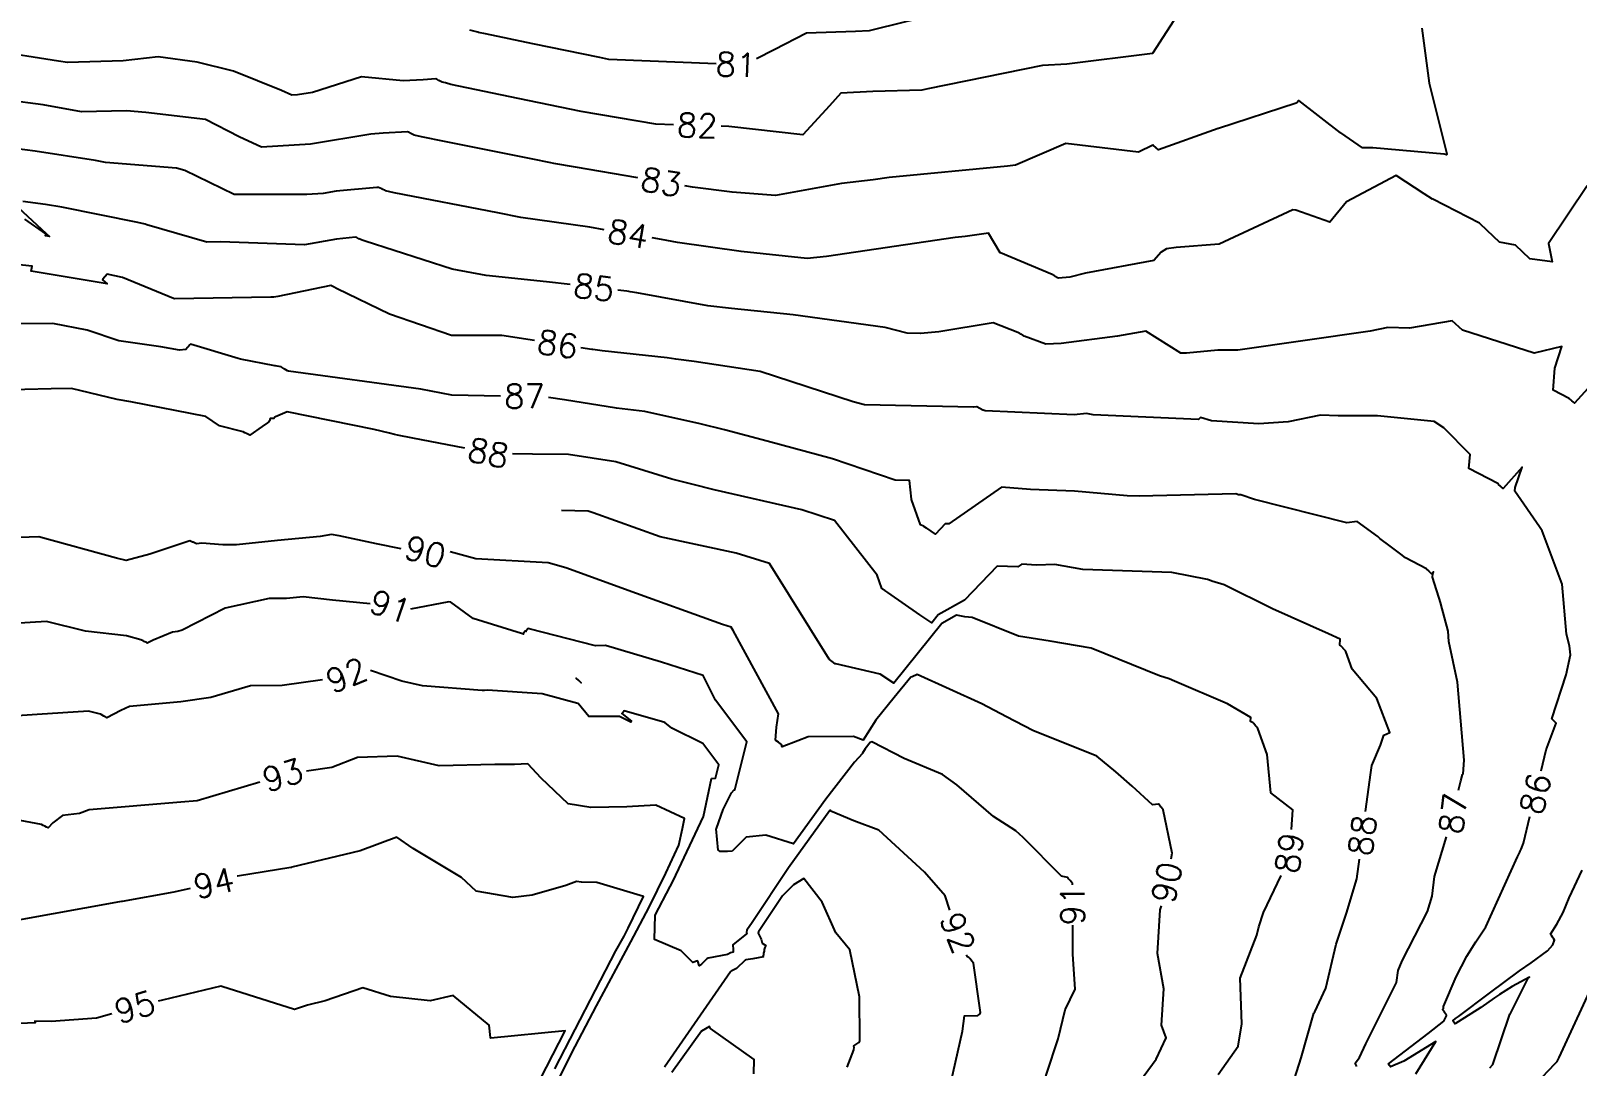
# Model space of a CAD drawing. Header units: metres. Extents: x 729358 to 732680, y 1423022 to 1426117.
# Drawn here: x 730247.6 to 730670.2, y 1424682.3 to 1424965.1 of the extents above; entities that cross this region are included whole.
import ezdxf

# ---------------------------------------------------------------- set-up
doc = ezdxf.new("R2010")
doc.units = ezdxf.units.M
doc.header["$MEASUREMENT"] = 0
for name, color, linetype in [('HR36 IE-Exi_Xref$0$CONTOUR', 8, 'Continuous'), ('HR36 IE-Exi_Xref$0$CONTOURINDEX', 10, 'Continuous'), ('HR36 IE-Exi_Xref$0$CONTOURTEXT', 7, 'Continuous')]:
    doc.layers.add(name, color=color, linetype=linetype)
doc.styles.add('HR36 IE-Exi_Xref$0$5mm', font='simplex', dxfattribs={"height": 5})

msp = doc.modelspace()

# ---------------------------------------------------------------- linework, layer by layer
at = {"layer": 'HR36 IE-Exi_Xref$0$CONTOUR', "flags": 128}
for points, elevation in [([(730575.42, 1425007.44), (730576.15, 1425005.97), (730576.4, 1425005.42), (730576.05, 1425005.15), (730575.28, 1425004.49), (730570.48, 1425001.51), (730568.81, 1424999.53), (730558.75, 1424992.52), (730548.43, 1424984.71), (730547.36, 1424983.88), (730542.55, 1424975.17), (730542.24, 1424974.69), (730542.24, 1424974.69), (730541.4, 1424974.59), (730507.94, 1424972.79), (730506.5, 1424972.5), (730496.65, 1424970.1), (730478.57, 1424965.64), (730476.72, 1424965.19), (730472.94, 1424964.95), (730459.56, 1424964.5), (730450.76, 1424960), (730445.9, 1424957.55)], 81), ([(730434.88, 1424956.16), (730405.59, 1424957.35), (730403.08, 1424957.87), (730384.83, 1424961.64), (730371.9, 1424964.33), (730369.93, 1424964.74), (730369.77, 1424964.78), (730367.53, 1424965.36)], 81), ([(730627.78, 1424965.93), (730629.73, 1424950.9), (730634.58, 1424931.59), (730634.61, 1424931.5), (730634.62, 1424931.38), (730634.49, 1424931.28), (730634.49, 1424931.28), (730633.87, 1424931.44), (730614.39, 1424933.17), (730614.36, 1424933.18), (730611.55, 1424933.24), (730605.59, 1424937.31), (730605.57, 1424937.31), (730605.56, 1424937.32), (730594.18, 1424946.1), (730593.62, 1424945.45), (730593.44, 1424945.37), (730572.17, 1424938.45), (730572.14, 1424938.45), (730555.81, 1424932.69), (730555.2, 1424933.19), (730555.04, 1424933.33), (730554.42, 1424933.83), (730554.26, 1424933.96), (730550.32, 1424932.01), (730530.49, 1424934.34), (730516.67, 1424928.5), (730514.55, 1424928.21), (730482.17, 1424925.09), (730477.77, 1424924.44), (730469.19, 1424923.48), (730451.07, 1424920.18), (730439.24, 1424921.07), (730428.47, 1424922.42), (730426.35, 1424922.78)], 83), ([(730413.45, 1424925), (730396.49, 1424927.92), (730390.52, 1424928.93), (730389.7, 1424929.1), (730384.31, 1424930.22), (730360.23, 1424935.05), (730354.79, 1424936.11), (730354.35, 1424936.21), (730352.36, 1424936.65), (730352.15, 1424936.76), (730351.47, 1424937.11), (730350.79, 1424937.47), (730350.58, 1424937.57), (730343.85, 1424937.19), (730340.56, 1424936.89), (730324.01, 1424934.21), (730310.63, 1424933.4), (730304.54, 1424936.17), (730295.3, 1424940.93), (730279, 1424942.88), (730273.75, 1424943.3), (730261.43, 1424943.05), (730250.92, 1424944.97), (730241.17, 1424946.18)], 83), ([(730244.16, 1424916.89), (730251.81, 1424909.81), (730252.7, 1424909), (730251.6, 1424909.18), (730251.72, 1424909.66), (730245.98, 1424913.7)], 85), ([(730395, 1424895.84), (730388.55, 1424896.6), (730372.02, 1424898.33), (730362.74, 1424900.09), (730338.98, 1424907.66), (730338.12, 1424907.93), (730337.55, 1424908.23), (730337.22, 1424908.38), (730336.65, 1424908.68), (730336.33, 1424908.83), (730331.17, 1424908.21), (730331.16, 1424908.21), (730322.39, 1424906.68), (730299.41, 1424907.51), (730295.67, 1424907.45), (730279.33, 1424912.14), (730278.88, 1424912.33), (730276.88, 1424912.78), (730256.09, 1424917.03), (730251.61, 1424917.71), (730245.41, 1424918.53)], 85), ([(730676.85, 1424871.57), (730669.49, 1424863.41), (730669.23, 1424863.67), (730668.75, 1424864.08), (730668.48, 1424864.34), (730668, 1424864.75), (730663.64, 1424867.01), (730664.11, 1424872.96), (730666.05, 1424878.89), (730658.44, 1424877.1), (730638.85, 1424883.38), (730636.02, 1424885.97), (730624.36, 1424883.89), (730618.48, 1424884.08), (730613.66, 1424883.08), (730577.5, 1424877.94), (730572.03, 1424877.95), (730563.42, 1424877.09), (730561.86, 1424877.1), (730552.33, 1424883.15), (730544.58, 1424881.74), (730529.2, 1424879.73), (730525.03, 1424879.6), (730519.08, 1424881.78), (730518.77, 1424881.96), (730518.21, 1424882.27), (730517.91, 1424882.46), (730517.35, 1424882.77), (730510.59, 1424885.43), (730495.79, 1424882.91), (730490.7, 1424882.46), (730490.7, 1424882.46), (730487.11, 1424882.54), (730481.09, 1424884.08), (730455.96, 1424887.58), (730439.06, 1424889.29), (730432.62, 1424889.99), (730413.25, 1424893.54), (730411.41, 1424893.87), (730411.05, 1424893.93), (730410.44, 1424894.02), (730408.01, 1424894.3)], 85), ([(730375.99, 1424865.37), (730362.64, 1424865.66), (730354.18, 1424867.31), (730318.03, 1424872.19), (730317.71, 1424872.29), (730317.7, 1424872.3), (730316.86, 1424872.83), (730316.86, 1424872.83), (730316.02, 1424873.37), (730315.94, 1424873.35), (730314.48, 1424873.61), (730314.25, 1424873.65), (730304.88, 1424875.44), (730304.27, 1424875.67), (730304.27, 1424875.67), (730291.21, 1424879.58), (730291.03, 1424879.38), (730290.57, 1424878.82), (730290.38, 1424878.61), (730289.92, 1424878.06), (730288.19, 1424877.94), (730283.12, 1424878.87), (730271.66, 1424880.49), (730262.99, 1424883.37), (730253.6, 1424885.17), (730239.81, 1424885.12)], 87), ([(730637.82, 1424757.74), (730638.43, 1424760.23), (730638.88, 1424762.03), (730639.08, 1424762.16), (730639.29, 1424765.93), (730637.55, 1424787.25), (730635.12, 1424798.3), (730634.94, 1424801.18), (730632.98, 1424808.62), (730632.94, 1424808.73), (730630.64, 1424815.87), (730630.74, 1424816.83), (730630.91, 1424817.32), (730630.45, 1424816.81), (730629.75, 1424817.49), (730629.73, 1424817.51), (730629.03, 1424818.19), (730629.01, 1424818.21), (730623.33, 1424821.15), (730621.99, 1424822.16), (730619.08, 1424824.41), (730616.26, 1424826.43), (730615.81, 1424826.89), (730615.71, 1424827.03), (730610.12, 1424831.07), (730607.28, 1424830.77), (730582.01, 1424837.12), (730578.28, 1424838.37), (730577.65, 1424838.41), (730576.9, 1424838.66), (730550.54, 1424838.01), (730547.26, 1424838.15), (730532.87, 1424839.43), (730520.85, 1424839.89), (730512.89, 1424840.48), (730498.52, 1424830.46), (730497.56, 1424830.49), (730497.51, 1424830.47), (730494.8, 1424827.66), (730492.5, 1424829.26), (730492.4, 1424829.33), (730491.63, 1424829.74), (730491.52, 1424829.82), (730490.75, 1424830.23), (730488.3, 1424837.16), (730488.29, 1424837.19), (730487.71, 1424842.3), (730483.81, 1424842.39), (730466.71, 1424848.27), (730448.81, 1424853.08), (730437.2, 1424856.11), (730430.5, 1424857.77), (730415.43, 1424861.17), (730407.67, 1424862.09), (730393.47, 1424864.35), (730389.09, 1424865.02)], 87), ([(730592.15, 1424746.97), (730592.5, 1424752.33), (730586.46, 1424756.97), (730585.52, 1424767.41), (730582.98, 1424774.58), (730582.5, 1424775.14), (730582.33, 1424775.33), (730581.84, 1424775.9), (730581.67, 1424776.09), (730580.96, 1424776.47), (730581.01, 1424777.59), (730574.61, 1424781.26), (730560.15, 1424787.47), (730558.73, 1424788.16), (730556.11, 1424788.99), (730537.4, 1424796.54), (730526.18, 1424798.46), (730517.53, 1424799.75), (730504.91, 1424804.9), (730502.86, 1424805.11), (730500.6, 1424805.54), (730496.56, 1424803.29), (730483.45, 1424786.97), (730479.72, 1424789.37), (730467.64, 1424792.22), (730467.52, 1424792.25), (730467.52, 1424792.25), (730467.47, 1424792.27), (730467.46, 1424792.27), (730467.45, 1424792.26), (730467.45, 1424792.26), (730466.64, 1424792.86), (730466.64, 1424792.86), (730465.83, 1424793.45), (730465.84, 1424793.46), (730465.82, 1424793.48), (730465.8, 1424793.54), (730449.46, 1424819.61), (730440.37, 1424822.49), (730419.59, 1424826.89), (730401.25, 1424833.47), (730399.87, 1424833.96), (730392.6, 1424834.1)], 89), ([(730340.34, 1424808.66), (730330.01, 1424809.59), (730322.04, 1424810.57), (730317.49, 1424810.08), (730312.69, 1424810.08), (730300.69, 1424807.46), (730288.91, 1424801.43), (730287.76, 1424801.09), (730286.32, 1424800.88), (730280.99, 1424798.66), (730279.41, 1424797.88), (730279.17, 1424798.01), (730278.53, 1424798.35), (730278.29, 1424798.48), (730277.65, 1424798.82), (730273.72, 1424799.84), (730262.55, 1424801.15), (730251.87, 1424803.75), (730235.47, 1424802.77)], 91), ([(730532.26, 1424731.81), (730532.26, 1424732.25), (730532.03, 1424732.54), (730531.63, 1424733.03), (730531.24, 1424733.52), (730531.01, 1424733.81), (730529.69, 1424734.1), (730529.32, 1424734.18), (730518.83, 1424744.8), (730516.83, 1424746.59), (730510.74, 1424750.55), (730500.65, 1424759.16), (730496.73, 1424762), (730486.25, 1424766.35), (730477.41, 1424770.89), (730477, 1424770.69), (730475.65, 1424769.01), (730474.87, 1424767.79), (730474.87, 1424767.78), (730474.86, 1424767.77), (730472.72, 1424765.34), (730464.87, 1424755.27), (730464.84, 1424755.23), (730456.07, 1424743.08), (730448.49, 1424745.45), (730443.14, 1424744.89), (730439.39, 1424741.12), (730439.27, 1424741.08), (730437.99, 1424740.94), (730437.89, 1424740.94), (730436.99, 1424740.96), (730436.88, 1424740.96), (730435.98, 1424740.98), (730435.5, 1424741.29), (730435.46, 1424741.35), (730434.92, 1424747.11), (730434.95, 1424747.24), (730436.83, 1424752.4), (730439.07, 1424756.96), (730439.08, 1424757), (730439.83, 1424757.77), (730439.98, 1424757.77), (730443.27, 1424770.9), (730434.72, 1424782.29), (730431.33, 1424789.03), (730419.95, 1424792.71), (730404.68, 1424797.21), (730404.67, 1424797.21), (730401.89, 1424797.18), (730383.75, 1424801.8), (730383.56, 1424801.89), (730383.55, 1424801.87), (730382.92, 1424801.13), (730382.93, 1424801.1), (730382.75, 1424801.27), (730382.11, 1424800.52), (730382.27, 1424800.37), (730381.96, 1424800.45), (730381.7, 1424800.47), (730368.51, 1424804.6), (730362.37, 1424809.1), (730361.81, 1424809.13), (730351.38, 1424807.18)], 91), ([(730387.14, 1424669.51), (730396.39, 1424687.67), (730402.19, 1424698.81), (730411.6, 1424716.25), (730411.61, 1424716.25), (730416.61, 1424725.72), (730421.12, 1424735.02), (730421.13, 1424735.08), (730424.74, 1424742.65), (730425.68, 1424747.24), (730426.2, 1424749.94), (730418.44, 1424753.61), (730410.52, 1424753.16), (730400.63, 1424753.02), (730394.49, 1424754), (730387.06, 1424760.99), (730383.4, 1424764.92), (730379.8, 1424764.68), (730374.43, 1424764.68), (730359.15, 1424764.32), (730347.72, 1424767.01), (730336.9, 1424766.6), (730329.85, 1424763.88), (730322.97, 1424762.89)], 93), ([(730310.18, 1424759.94), (730293.07, 1424754.77), (730288.6, 1424754.39), (730263.55, 1424752.31), (730260.88, 1424751.35), (730256.26, 1424750.81), (730253.64, 1424748.77), (730252.3, 1424747.39), (730251.87, 1424747.62), (730251.42, 1424747.87), (730250.99, 1424748.1), (730250.54, 1424748.34), (730244.63, 1424749.38)], 93), ([(730609.97, 1424682.23), (730609.51, 1424683.09), (730610.69, 1424684.66), (730612.43, 1424688.39), (730620.8, 1424705.12), (730621.26, 1424708.4), (730622.38, 1424711.04), (730629.31, 1424724.56), (730630.55, 1424728.71), (730631.26, 1424734.14), (730634.48, 1424744.97)], 87), ([(730572.12, 1424680), (730577.59, 1424687.74), (730578.54, 1424693.9), (730578.11, 1424706.37), (730582.7, 1424718.11), (730583.22, 1424720.35), (730584.53, 1424724.27), (730589.29, 1424734.38)], 89), ([(730646.38, 1424681.87), (730647.21, 1424682.75), (730651.86, 1424696.47), (730651.87, 1424696.5), (730656.87, 1424706.38), (730657.22, 1424706.63), (730652.48, 1424704.07), (730648.98, 1424701.87), (730647.63, 1424700.99), (730647.6, 1424700.97), (730643.93, 1424698.37), (730637.69, 1424694.43), (730637.69, 1424694.43), (730636.94, 1424693.97), (730636.77, 1424693.9), (730636.76, 1424693.91), (730636.75, 1424693.93), (730636.48, 1424694.33), (730636.21, 1424694.72), (730637.01, 1424695.33), (730637.01, 1424695.33), (730637.82, 1424695.91), (730646.22, 1424702.22), (730646.22, 1424702.22), (730654.49, 1424708.31), (730657.66, 1424710.5), (730657.67, 1424710.51), (730662.09, 1424713.82), (730663.59, 1424715.5), (730664.06, 1424716.75), (730663.75, 1424717.2), (730663.49, 1424717.56), (730663.18, 1424718.02), (730662.92, 1424718.38), (730664.64, 1424721.11), (730666.36, 1424724.33), (730668.02, 1424728.26), (730671.58, 1424735.85)], 85), ([(730470.68, 1424682), (730472.52, 1424686.81), (730472.61, 1424687.48), (730472.47, 1424687.81), (730472.51, 1424687.84), (730473.3, 1424688.37), (730473.33, 1424688.41), (730473.91, 1424688.8), (730474.07, 1424689), (730474.13, 1424689.1), (730474.13, 1424689.15), (730474.13, 1424689.23), (730474.2, 1424689.58), (730474.08, 1424701.26), (730471.43, 1424714.09), (730467.59, 1424718.71), (730463.89, 1424727.08), (730458.83, 1424733.61), (730455.99, 1424731.82), (730453.01, 1424728.88), (730446.46, 1424719.04), (730446.44, 1424718.93), (730446.38, 1424718.74), (730446.4, 1424718.64), (730447.2, 1424717.03), (730447.51, 1424715.9), (730448.44, 1424715.26), (730448.2, 1424714.73), (730448.03, 1424714.17), (730448, 1424713.75), (730447.82, 1424713.18), (730447.79, 1424712.76), (730447.66, 1424712.36), (730447.81, 1424712.15), (730444.91, 1424711.59), (730443.02, 1424711.38), (730442.89, 1424711.31), (730442.88, 1424711.3), (730442.79, 1424711.27), (730440.45, 1424709.03), (730438.97, 1424708.22), (730438.89, 1424708.15), (730438.83, 1424708.09), (730420.81, 1424682)], 93), ([(730479.92, 1424575.63), (730488.94, 1424593.32), (730484.1, 1424598.48), (730486.91, 1424599.63), (730499.64, 1424616.96), (730500.92, 1424620.07), (730504.22, 1424624.64), (730504.32, 1424624.8), (730505.69, 1424628.44), (730504.47, 1424632.74), (730505, 1424633), (730505.35, 1424633.23), (730505.69, 1424633.45), (730506.22, 1424633.72), (730509.85, 1424634.5), (730513.13, 1424646.68), (730514.91, 1424649.47), (730523.46, 1424673.64), (730525.18, 1424680.12), (730528.41, 1424689.79), (730530.26, 1424697.74), (730533.03, 1424703.37), (730532.41, 1424712.86), (730532.36, 1424720.85)], 91), ([(730385.14, 1424675.52), (730393.67, 1424691.92), (730373.28, 1424689.97), (730373.2, 1424690.11), (730372.9, 1424693.55), (730362.99, 1424701.64), (730356.74, 1424700.17), (730345.92, 1424701.36), (730338.3, 1424703.68), (730328.08, 1424700.19), (730323.17, 1424698.97), (730319.64, 1424697.83), (730299.76, 1424704.11), (730299.56, 1424704.2), (730283.54, 1424700.31), (730282.36, 1424700.09)], 95), ([(730269.73, 1424696.63), (730265.5, 1424695.39), (730253.19, 1424694.53), (730248.69, 1424694.61), (730248.81, 1424694.16), (730223.07, 1424693.05), (730223.06, 1424693.05), (730222.18, 1424693.51), (730222.18, 1424693.52), (730221.3, 1424693.98), (730221.13, 1424694.02), (730219.87, 1424694.1), (730201.99, 1424694.56), (730198.21, 1424695.19), (730180.18, 1424692.69), (730170.08, 1424693.25), (730151.91, 1424694.69), (730150.46, 1424694.83), (730149.4, 1424694.72), (730128.53, 1424697.86), (730125.06, 1424698.19)], 95)]:
    msp.add_lwpolyline(points, dxfattribs=dict(at, elevation=elevation))
at = {"layer": 'HR36 IE-Exi_Xref$0$CONTOURINDEX', "flags": 128}
for points, elevation in [([(730599.97, 1425007.11), (730597.74, 1425004.62), (730597.46, 1425000.93), (730597.65, 1425000.53), (730594.58, 1424998.13), (730586.32, 1424986.12), (730575.89, 1424983.4), (730566.84, 1424976.42), (730563.79, 1424974.07), (730562.84, 1424972.35), (730554.17, 1424958.94), (730554.16, 1424958.93), (730530.72, 1424956.06), (730524.09, 1424955.7), (730492.78, 1424949.33), (730491.13, 1424948.93), (730477.76, 1424948.6), (730468.98, 1424948.09), (730465.88, 1424944.64), (730458.55, 1424936.72), (730438.33, 1424939.03), (730436.28, 1424939.1)], 82), ([(730423.2, 1424939.52), (730418.41, 1424939.67), (730398.04, 1424943.13), (730380.8, 1424946.72), (730362.41, 1424950.54), (730360.92, 1424950.92), (730360.01, 1424951.16), (730359.44, 1424951.45), (730359.12, 1424951.62), (730358.56, 1424951.92), (730358.24, 1424952.09), (730354.79, 1424951.75), (730349.37, 1424951.51), (730337.95, 1424952.61), (730324.53, 1424948.31), (730320.48, 1424947.66), (730318.93, 1424947.56), (730316.07, 1424948.86), (730302.98, 1424954.16), (730293.02, 1424956.59), (730282.35, 1424958.03), (730272.8, 1424956.93), (730257.6, 1424956.52), (730255.13, 1424956.92), (730236.57, 1424959.83)], 82), ([(730404.27, 1424910.84), (730400.33, 1424911.52), (730381.53, 1424914.18), (730375.23, 1424915.44), (730346.85, 1424920.93), (730344.56, 1424921.47), (730344.43, 1424921.5), (730343.58, 1424921.92), (730343.53, 1424921.94), (730343.49, 1424921.96), (730342.64, 1424922.38), (730342.19, 1424922.36), (730331.06, 1424921.34), (730327.53, 1424920.76), (730323.04, 1424920.49), (730303.14, 1424920.45), (730289.67, 1424926.97), (730287.42, 1424927.61), (730268.02, 1424929.19), (730265.29, 1424929.74), (730248.76, 1424932.27), (730243.12, 1424933.01)], 84), ([(730672.97, 1424922.83), (730662.42, 1424907.08), (730663.37, 1424902.09), (730657.29, 1424902.86), (730653.38, 1424906.58), (730649.01, 1424907.4), (730645.6, 1424910.6), (730643.62, 1424912.52), (730643.59, 1424912.55), (730643.51, 1424912.6), (730640.33, 1424914.25), (730630.73, 1424919.15), (730630.73, 1424919.15), (730630.69, 1424919.18), (730628.41, 1424920.61), (730620.73, 1424925.6), (730607.17, 1424918.41), (730602.65, 1424912.93), (730593.3, 1424916.21), (730592.53, 1424916.29), (730572.41, 1424906.9), (730560.6, 1424905.98), (730558.02, 1424905.64), (730556.53, 1424904.71), (730554.5, 1424902.38), (730535.8, 1424898.97), (730535.8, 1424898.97), (730531.58, 1424897.83), (730531.54, 1424897.82), (730528.42, 1424897.55), (730528.2, 1424897.68), (730527.58, 1424898.09), (730527.35, 1424898.22), (730526.74, 1424898.62), (730512.61, 1424904.48), (730512.52, 1424904.52), (730509.37, 1424909.85), (730502.99, 1424908.97), (730500.26, 1424908.71), (730465.08, 1424903.54), (730459.73, 1424902.94), (730441.72, 1424904.87), (730424.32, 1424907.35), (730419.94, 1424908.14), (730417.41, 1424908.57)], 84), ([(730385.24, 1424880.52), (730376.28, 1424881.9), (730362.59, 1424881.89), (730345.64, 1424887.76), (730331.35, 1424894.64), (730331.15, 1424894.74), (730330.48, 1424895.13), (730330.28, 1424895.24), (730329.61, 1424895.63), (730315.09, 1424892.54), (730314.03, 1424892.36), (730313.23, 1424892.39), (730286.89, 1424891.96), (730286.55, 1424892.05), (730272.62, 1424897.74), (730268.45, 1424898.69), (730267.92, 1424898.06), (730267.8, 1424897.93), (730267.27, 1424897.3), (730267.15, 1424897.16), (730267.2, 1424897.11), (730268.41, 1424896.01), (730247.67, 1424899.47), (730248, 1424900.84), (730228.44, 1424902.91)], 86), ([(730660.35, 1424762.99), (730661.76, 1424768.74), (730664.48, 1424776), (730663.27, 1424777.21), (730667.24, 1424789.18), (730668.36, 1424794.64), (730668.11, 1424797.16), (730667.34, 1424800.35), (730666.11, 1424814), (730660.67, 1424828.54), (730659.91, 1424829.64), (730653.15, 1424839.4), (730653.24, 1424840.36), (730655.21, 1424845.92), (730649.97, 1424840.11), (730649.49, 1424840.58), (730649.24, 1424840.79), (730648.76, 1424841.26), (730648.5, 1424841.48), (730640.62, 1424845.56), (730640.93, 1424849.45), (730633.77, 1424856.68), (730631.09, 1424858.43), (730615.68, 1424859.98), (730604.86, 1424860), (730600.04, 1424860.16), (730591.21, 1424858.32), (730583.24, 1424857.76), (730570.29, 1424858.64), (730567.23, 1424859.53), (730566.74, 1424859.01), (730537.94, 1424860.29), (730536.12, 1424860.63), (730532.73, 1424860.24), (730508.45, 1424861.37), (730507.85, 1424861.53), (730507.81, 1424861.55), (730506.96, 1424861.98), (730506.1, 1424862.41), (730506.06, 1424862.43), (730505.28, 1424862.36), (730505.25, 1424862.35), (730475.46, 1424863), (730472.37, 1424863.79), (730446.9, 1424872.05), (730428.93, 1424874.87), (730423.9, 1424875.42), (730421.47, 1424875.86), (730403.74, 1424877.77), (730401.15, 1424878.08), (730400.9, 1424878.12), (730397.95, 1424878.58)], 86), ([(730366.22, 1424851.13), (730352.04, 1424853.89), (730347.84, 1424854.66), (730346.99, 1424854.9), (730345.63, 1424855.24), (730345.62, 1424855.24), (730345.62, 1424855.24), (730341.45, 1424856.26), (730317.69, 1424861.06), (730317.69, 1424861.06), (730314.49, 1424859.68), (730314.25, 1424859.58), (730313.97, 1424859.22), (730312.98, 1424859.29), (730312.84, 1424858.59), (730312.62, 1424858.31), (730312.29, 1424858.08), (730310.84, 1424857.11), (730307.4, 1424854.73), (730307.09, 1424854.88), (730306.49, 1424855.16), (730306.12, 1424855.34), (730305.59, 1424855.58), (730299.13, 1424857.27), (730295.38, 1424859.83), (730274.88, 1424863.79), (730271.2, 1424864.43), (730258.74, 1424867.46), (730253.12, 1424867.37), (730238.64, 1424866.96)], 88), ([(730612.39, 1424751.87), (730613.79, 1424762.55), (730614.08, 1424764.43), (730616.45, 1424769.98), (730617.42, 1424772.73), (730619, 1424773.5), (730617.87, 1424776.53), (730615.44, 1424782.74), (730608.68, 1424790.77), (730606.96, 1424795.64), (730606.88, 1424795.74), (730606.3, 1424796.4), (730606.22, 1424796.49), (730605.64, 1424797.15), (730605.31, 1424797.32), (730605.44, 1424798.92), (730602.3, 1424800.44), (730586.95, 1424807.24), (730573.75, 1424813.79), (730570.35, 1424814.79), (730569.69, 1424815.12), (730569.18, 1424815.28), (730559.4, 1424817.17), (730535.14, 1424818.01), (730527.5, 1424819.39), (730522.42, 1424819.18), (730518.47, 1424819.47), (730517.36, 1424818.69), (730511.73, 1424818.88), (730511.72, 1424818.88), (730502.76, 1424809.6), (730495.57, 1424805.59), (730493.87, 1424803.47), (730490.59, 1424805.58), (730490.57, 1424805.59), (730481.85, 1424811.69), (730481.24, 1424812.12), (730481.02, 1424812.24), (730480.4, 1424812.67), (730480.18, 1424812.79), (730478.87, 1424816.49), (730467.28, 1424831.34), (730458.34, 1424834.32), (730434.31, 1424839.78), (730428.26, 1424841.35), (730422.82, 1424842.71), (730407.44, 1424847.37), (730394.52, 1424849.46), (730384.69, 1424849.51), (730379.27, 1424849.63)], 88), ([(730348.83, 1424823.68), (730342.11, 1424825.02), (730331.82, 1424827.17), (730329.77, 1424827.52), (730326.7, 1424827.05), (730315.05, 1424825.96), (730303.83, 1424824.75), (730300.11, 1424824.75), (730294.34, 1424825.22), (730292.87, 1424824.99), (730292.7, 1424825.07), (730291.97, 1424825.43), (730291.8, 1424825.51), (730291.06, 1424825.85), (730280.09, 1424822.22), (730273.65, 1424820.44), (730270.96, 1424821.11), (730249.75, 1424826.93), (730244.53, 1424826.73)], 90), ([(730559.25, 1424738.96), (730559.54, 1424740.52), (730557.11, 1424752.31), (730556.49, 1424753.06), (730556.47, 1424753.08), (730556.46, 1424753.1), (730555.84, 1424753.85), (730555.8, 1424753.86), (730554.12, 1424753.67), (730548.58, 1424758.76), (730544.15, 1424762.71), (730538.94, 1424767.03), (730521.45, 1424773.98), (730514.25, 1424777.76), (730507.53, 1424781.3), (730489.87, 1424789.32), (730488.49, 1424788.66), (730488.06, 1424788.6), (730483.58, 1424783.04), (730483.57, 1424783.03), (730478.54, 1424776.83), (730475.08, 1424771.35), (730472.39, 1424772.34), (730460.02, 1424772.32), (730457.22, 1424771.22), (730452.98, 1424769.56), (730452.77, 1424770.23), (730452.07, 1424770.71), (730451.95, 1424770.79), (730451.25, 1424771.28), (730451.12, 1424771.36), (730451.37, 1424774.91), (730451.93, 1424778.56), (730439.58, 1424801.36), (730439.58, 1424801.36), (730439.02, 1424802.24), (730436.64, 1424802.99), (730410.89, 1424812.29), (730394.08, 1424818.36), (730391.27, 1424819.2), (730389.01, 1424819.85), (730369.24, 1424820.93), (730362.19, 1424822.85)], 90), ([(730498.74, 1424724.97), (730497.48, 1424728.87), (730491.83, 1424735.35), (730479.35, 1424746.74), (730472.48, 1424749.32), (730466.25, 1424752), (730466.07, 1424752.23), (730465.99, 1424752.18), (730454.66, 1424736.47), (730444.7, 1424721.54), (730443.32, 1424719.46), (730443.2, 1424718.88), (730443.2, 1424718.87), (730443.2, 1424718.87), (730443.26, 1424718.76), (730443.16, 1424718.46), (730443.16, 1424718.45), (730443.16, 1424718.45), (730439.48, 1424715.42), (730439.46, 1424715.16), (730439.53, 1424714.42), (730439.51, 1424714.15), (730439.58, 1424713.42), (730438.85, 1424713.26), (730438.82, 1424713.25), (730438.14, 1424712.87), (730438.04, 1424712.84), (730432.75, 1424711.8), (730432.72, 1424711.78), (730432.71, 1424711.78), (730432.37, 1424711.6), (730430.89, 1424710.18), (730430.29, 1424709.75), (730430.23, 1424709.79), (730429.85, 1424711), (730429.8, 1424711.04), (730428.49, 1424710.64), (730425.35, 1424713.81), (730418.09, 1424716.89), (730418.23, 1424723.58), (730422.36, 1424731.38), (730423.12, 1424732.97), (730423.12, 1424732.98), (730431.45, 1424750.48), (730433.6, 1424760.89), (730433.62, 1424760.91), (730434.71, 1424760.97), (730435.63, 1424764.64), (730431.26, 1424770.47), (730422.75, 1424774.64), (730420.85, 1424776.18), (730409.74, 1424779.43), (730409.45, 1424779.05), (730409.12, 1424778.65), (730411.74, 1424776.54), (730411.54, 1424776.27), (730408.49, 1424777.87), (730400.07, 1424777.85), (730397.14, 1424781.41), (730397.12, 1424781.41), (730387.3, 1424784), (730372.42, 1424785), (730371.55, 1424784.94), (730370.92, 1424784.94), (730354.62, 1424786.19), (730348.99, 1424787.52), (730340.4, 1424790.36)], 92), ([(730327.28, 1424787.85), (730316.27, 1424786.28), (730307.64, 1424786.18), (730296.82, 1424783.01), (730288.57, 1424781.81), (730274.56, 1424780.55), (730272.21, 1424779.49), (730268.38, 1424777.49), (730267.69, 1424777.86), (730267.5, 1424777.97), (730266.81, 1424778.34), (730266.62, 1424778.44), (730263.34, 1424779.29), (730249.29, 1424778.38), (730236.96, 1424777.55)], 92), ([(730397.39, 1424787.66), (730396.62, 1424788.35), (730396.59, 1424788.31), (730397.97, 1424787.02), (730397.39, 1424787.66)], 92), ([(730626.16, 1424680.2), (730631.57, 1424689.09), (730622.84, 1424683.66), (730619.2, 1424682.14), (730618.95, 1424682.48), (730618.7, 1424682.83), (730618.66, 1424682.89), (730618.61, 1424682.95), (730629.48, 1424691.24), (730633.76, 1424694.57), (730634.46, 1424696.1), (730634.52, 1424696.18), (730634.5, 1424696.2), (730633.94, 1424696.99), (730633.92, 1424697.02), (730633.37, 1424697.81), (730633.65, 1424698.11), (730633.72, 1424698.61), (730637.14, 1424706.7), (730640.05, 1424712.37), (730642.5, 1424716.23), (730645.23, 1424720.33), (730653.88, 1424739.5), (730654.57, 1424740.78), (730654.68, 1424741.05), (730654.92, 1424741.56), (730655.52, 1424743.25), (730657.29, 1424750.5)], 86), ([(730390.77, 1424681.59), (730407.52, 1424713.81), (730409.71, 1424717.85), (730409.71, 1424717.86), (730410.87, 1424720.05), (730415.04, 1424728.67), (730402.24, 1424732.5), (730398.11, 1424732.54), (730396.72, 1424732.78), (730393.83, 1424731.62), (730384.59, 1424728.99), (730379.33, 1424728.4), (730369.32, 1424730.16), (730365.31, 1424733.89), (730352.12, 1424741.76), (730347.64, 1424744.84), (730337.56, 1424741.13), (730318.94, 1424736.63), (730318.9, 1424736.62), (730318.63, 1424736.58), (730304.09, 1424734.22), (730304.02, 1424734.2)], 94), ([(730591.72, 1424674.87), (730594.78, 1424684.59), (730598.27, 1424696.83), (730598.52, 1424697.15), (730601.53, 1424703.63), (730604.35, 1424715.6), (730607.17, 1424724.09), (730609.98, 1424733.48), (730610.69, 1424738.89)], 88), ([(730291.11, 1424730.84), (730286.67, 1424729.82), (730272.52, 1424727.28), (730272.45, 1424727.26), (730272.39, 1424727.25), (730271.78, 1424727.16), (730244.12, 1424722.21)], 94), ([(730547.6, 1424673.89), (730555.16, 1424684.21), (730557.9, 1424690.07), (730556.64, 1424693.51), (730557.27, 1424703.47), (730555.51, 1424713.05), (730556.29, 1424725.04), (730556.59, 1424726.13)], 90), ([(730498.38, 1424674.92), (730502.25, 1424691.85), (730502.73, 1424696.08), (730506.46, 1424696.15), (730506.94, 1424696.51), (730507.1, 1424696.93), (730507.08, 1424697.6), (730505.2, 1424710.48), (730504.81, 1424710.96), (730504.57, 1424711.26), (730504.19, 1424711.74), (730503.95, 1424712.04), (730503.56, 1424712.15), (730503.33, 1424712.7)], 92), ([(730655.37, 1424673.73), (730664.24, 1424683.04), (730664.79, 1424683.59), (730665.26, 1424684.71), (730675.76, 1424707.39)], 84), ([(730445.15, 1424680.18), (730445.29, 1424684.16), (730433.32, 1424692.6), (730433.11, 1424693.14), (730430.88, 1424691.89), (730422.76, 1424680.55)], 94)]:
    msp.add_lwpolyline(points, dxfattribs=dict(at, elevation=elevation))

# ---------------------------------------------------------------- texts
at = {"layer": 'HR36 IE-Exi_Xref$0$CONTOURTEXT', "char_height": 6.5, "attachment_point": 5, "style": 'HR36 IE-Exi_Xref$0$5mm'}
for s, insert, rotation in [('{81}', (730440.35, 1424955.93, 81), 357.6634), ('{82}', (730429.74, 1424939.31, 82), 358.1581), ('{83}', (730419.9, 1424923.89, 83), 350.2451), ('{84}', (730410.84, 1424909.7, 84), 350.2298), ('{85}', (730401.5, 1424895.07, 85), 353.2638), ('{86}', (730391.59, 1424879.55, 86), 351.2873), ('{87}', (730382.54, 1424865.37, 87), 0.0107), ('{88}', (730372.65, 1424849.87, 88), 348.9517), ('{90}', (730355.39, 1424822.83, 90), 344.4198), ('{91}', (730345.84, 1424807.88, 91), 341.8114), ('{92}', (730333.85, 1424789.09, 92), 22.3473), ('{93}', (730316.45, 1424761.83, 93), 16.8117), ('{86}', (730658.82, 1424756.75, 86), 76.2319), ('{87}', (730636.31, 1424751.33, 87), 82.4917), ('{88}', (730611.54, 1424745.38, 88), 82.5406), ('{89}', (730591.55, 1424740.57, 89), 82.7103), ('{94}', (730297.61, 1424732.32, 94), 12.8543), ('{90}', (730558.05, 1424732.52, 90), 78.2152), ('{91}', (730532.31, 1424726.33, 91), 90.4961), ('{92}', (730500.89, 1424718.78, 92), 291.8981), ('{95}', (730276.01, 1424698.48, 95), 16.3944)]:
    msp.add_mtext(s, dxfattribs=dict(at, insert=insert, rotation=rotation))

doc.saveas('drawing.dxf')
